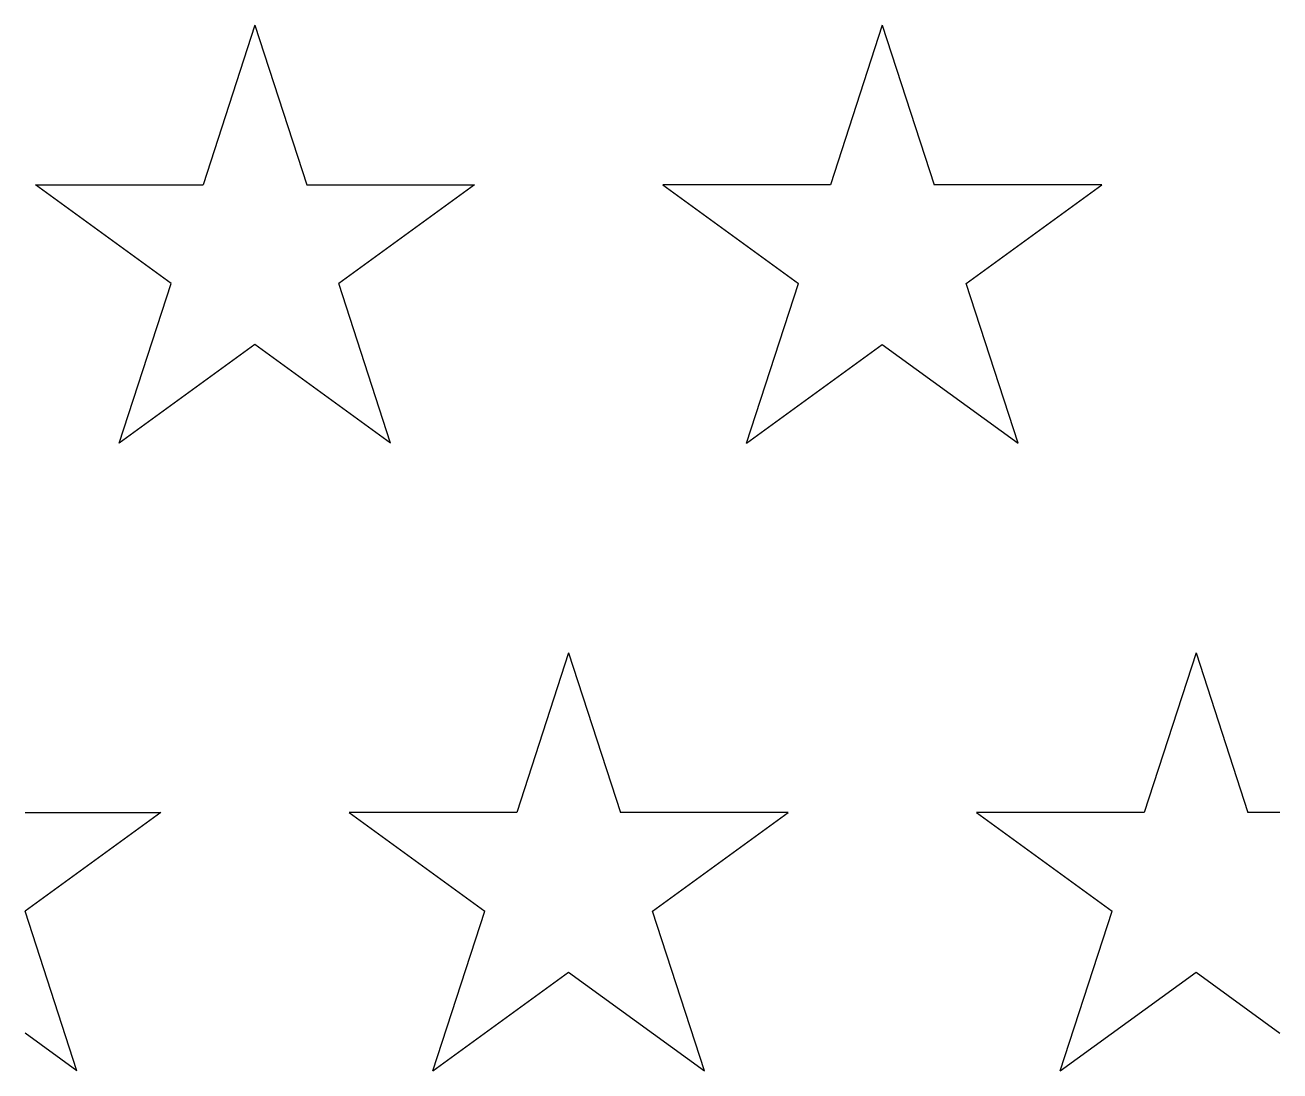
# Model space of a CAD drawing. Extents: x 0 to 100, y 0 to 83.
import ezdxf

# ---------------------------------------------------------------- set-up
doc = ezdxf.new("R2010")
doc.units = 0
doc.layers.add('default', color=7, linetype='CONTINUOUS')

msp = doc.modelspace()

# ---------------------------------------------------------------- linework, layer by layer
at = {"layer": 'default', "color": 7, "linetype": 'CONTINUOUS'}
for p, q in [((18.316, 83.287), (14.184, 70.572)), ((18.316, 83.287), (22.447, 70.572)), ((68.316, 83.287), (64.184, 70.572)), ((68.316, 83.287), (72.447, 70.572)), ((11.631, 62.714), (0.816, 70.572)), ((0.816, 70.572), (14.184, 70.572)), ((22.447, 70.572), (35.816, 70.572)), ((35.816, 70.572), (25, 62.714)), ((64.184, 70.572), (50.816, 70.572)), ((50.816, 70.572), (61.631, 62.714)), ((85.816, 70.572), (72.447, 70.572)), ((75, 62.714), (85.816, 70.572)), ((7.5, 50), (11.631, 62.714)), ((29.131, 50), (25, 62.715)), ((57.5, 50), (61.631, 62.715)), ((79.131, 50), (75, 62.714)), ((18.316, 57.858), (7.5, 50)), ((29.131, 50), (18.316, 57.858)), ((57.5, 50), (68.316, 57.858)), ((68.316, 57.858), (79.131, 50)), ((43.316, 33.287), (39.184, 20.572)), ((43.316, 33.287), (47.447, 20.572)), ((93.316, 33.287), (89.184, 20.572)), ((93.316, 33.287), (97.447, 20.572)), ((10.816, 20.572), (0, 12.714)), ((0, 20.572), (10.816, 20.572)), ((39.184, 20.572), (25.816, 20.572)), ((25.816, 20.572), (36.631, 12.714)), ((60.816, 20.572), (47.447, 20.572)), ((50, 12.714), (60.816, 20.572)), ((89.184, 20.572), (75.816, 20.572)), ((75.816, 20.572), (86.631, 12.714)), ((100, 20.572), (97.447, 20.572)), ((4.131, 0), (0, 12.714)), ((32.5, 0), (36.631, 12.714)), ((54.131, 0), (50, 12.714)), ((82.5, 0), (86.631, 12.714)), ((32.5, 0), (43.316, 7.858)), ((43.316, 7.858), (54.131, 0)), ((82.5, 0), (93.316, 7.858)), ((93.316, 7.858), (100, 3.001)), ((4.131, 0), (0, 3.001))]:
    msp.add_line(p, q, dxfattribs=at)

doc.saveas('drawing.dxf')
